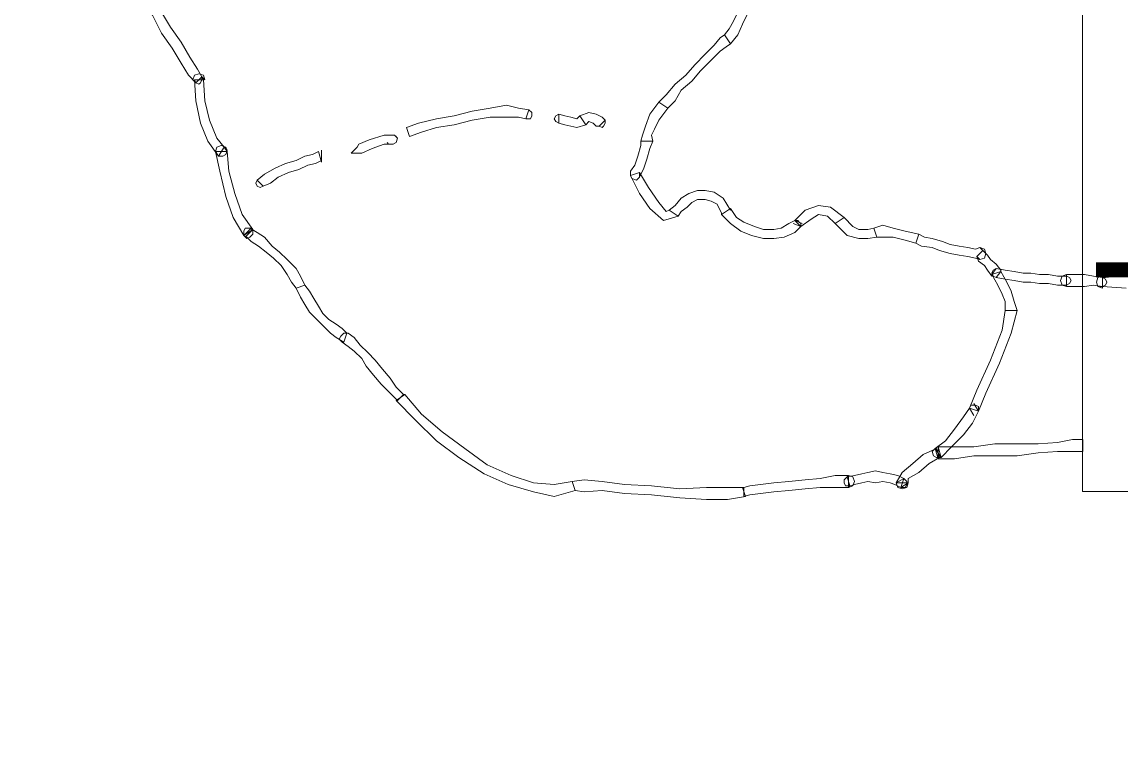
# Model space of a CAD drawing. Header units: millimetres. Extents: x -29311 to -3405, y 28913 to 42880.
# Drawn here: x -8597.88 to -8561.47, y 31471.26 to 31495.32 of the extents above; entities that cross this region are included whole.
import ezdxf

# ---------------------------------------------------------------- set-up
doc = ezdxf.new("R2010")
doc.units = ezdxf.units.MM
for name, color, linetype, lineweight in [('MIM_İnsan', 251, 'Continuous', 9), ('MIM_mobilya', 251, 'Continuous', 9), ('MIM_Selinoks', 251, 'Continuous', 9), ('tarama-betonarme', 252, 'Continuous', 13)]:
    doc.layers.add(name, color=color, linetype=linetype, lineweight=lineweight)

# ---------------------------------------------------------------- blocks, each defined once
blk = doc.blocks.new('160718_A$C2F7A1A77')
at = {"layer": 'MIM_mobilya'}
blk.add_lwpolyline([(0, 37), (0, 0), (53, 0), (53, 37)], close=True, dxfattribs=at)
blk = doc.blocks.new('160718_InsanKadın')
at = {"layer": 'MIM_İnsan', "flags": 128}
for points in [[(44.806, 52.519), (44.756, 52.47), (45.202, 52.47), (45.697, 52.569), (46.191, 52.619), (46.736, 52.668), (47.23, 52.718), (47.675, 52.768), (48.022, 52.817), (48.22, 52.867), (48.22, 53.165), (48.022, 53.115), (47.675, 53.066), (47.23, 53.016), (46.736, 52.966), (46.191, 52.917), (45.697, 52.867), (45.202, 52.867), (44.756, 52.867), (44.707, 52.817), (44.756, 52.867), (44.608, 52.817), (44.558, 52.668), (44.608, 52.519), (44.756, 52.47), (44.806, 52.519)], [(48.171, 53.165), (48.22, 53.165), (48.022, 53.115), (47.675, 53.066), (47.23, 53.016), (46.736, 52.966), (46.191, 52.917), (45.697, 52.867), (45.202, 52.867), (44.756, 52.867), (44.756, 52.47), (45.202, 52.47), (45.697, 52.569), (46.191, 52.619), (46.736, 52.668), (47.23, 52.718), (47.675, 52.768), (48.022, 52.817), (48.22, 52.867), (48.269, 52.867), (48.171, 53.165)], [(48.22, 52.867), (48.269, 52.867), (48.764, 52.867), (49.457, 52.867), (50.347, 52.917), (51.288, 52.817), (52.177, 52.768), (52.92, 52.668), (53.513, 52.619), (53.91, 52.668), (53.81, 52.966), (53.513, 53.016), (52.92, 52.966), (52.177, 53.066), (51.288, 53.115), (50.347, 53.215), (49.457, 53.264), (48.764, 53.264), (48.171, 53.165), (48.22, 53.165), (48.22, 52.867)], [(53.81, 52.966), (53.81, 52.966), (53.513, 53.016), (52.92, 52.966), (52.177, 53.066), (51.288, 53.115), (50.347, 53.215), (49.457, 53.264), (48.764, 53.264), (48.171, 53.165), (48.269, 52.867), (48.764, 52.867), (49.457, 52.867), (50.347, 52.917), (51.288, 52.817), (52.177, 52.768), (52.92, 52.668), (53.513, 52.619), (53.91, 52.668), (53.91, 52.668), (53.81, 52.966)], [(59.698, 49.986), (59.748, 49.986), (59.104, 50.632), (58.412, 51.327), (57.67, 51.873), (56.829, 52.42), (56.037, 52.768), (55.196, 53.016), (54.504, 53.165), (53.81, 52.966), (53.91, 52.668), (54.504, 52.768), (55.196, 52.718), (55.938, 52.47), (56.73, 52.122), (57.471, 51.575), (58.214, 51.029), (58.907, 50.433), (59.451, 49.787), (59.501, 49.787), (59.698, 49.986)], [(53.91, 52.668), (53.91, 52.668), (54.504, 52.768), (55.196, 52.718), (55.938, 52.47), (56.73, 52.122), (57.471, 51.575), (58.214, 51.029), (58.907, 50.433), (59.451, 49.787), (59.748, 49.986), (59.104, 50.632), (58.412, 51.327), (57.67, 51.873), (56.829, 52.42), (56.037, 52.768), (55.196, 53.016), (54.504, 53.165), (53.81, 52.966), (53.81, 52.966), (53.91, 52.668)], [(43.025, 52.867), (42.778, 52.718), (42.778, 52.569), (42.431, 52.37), (42.085, 52.072), (41.739, 51.873), (41.838, 51.575), (42.283, 51.774), (42.63, 52.072), (42.975, 52.37), (43.173, 52.718), (42.926, 52.569), (43.173, 52.718), (43.124, 52.867), (42.975, 52.917), (42.827, 52.867), (42.778, 52.718), (43.025, 52.867)], [(43.173, 52.718), (42.926, 52.569), (43.124, 52.47), (43.372, 52.42), (43.619, 52.37), (43.866, 52.321), (44.114, 52.37), (44.311, 52.42), (44.558, 52.47), (44.806, 52.519), (44.707, 52.817), (44.558, 52.768), (44.311, 52.718), (44.114, 52.668), (43.866, 52.718), (43.619, 52.668), (43.372, 52.718), (43.223, 52.768), (43.025, 52.867), (42.778, 52.718), (43.025, 52.867), (42.877, 52.867), (42.827, 52.768), (42.827, 52.668), (42.926, 52.569), (43.173, 52.718)], [(44.756, 52.867), (44.707, 52.817), (44.558, 52.768), (44.311, 52.718), (44.114, 52.668), (43.866, 52.718), (43.619, 52.668), (43.372, 52.718), (43.223, 52.768), (43.025, 52.867), (42.926, 52.569), (43.124, 52.47), (43.372, 52.42), (43.619, 52.37), (43.866, 52.321), (44.114, 52.37), (44.311, 52.42), (44.558, 52.47), (44.806, 52.519), (44.756, 52.47), (44.806, 52.519), (44.905, 52.619), (44.905, 52.718), (44.855, 52.817), (44.707, 52.817), (44.756, 52.867)], [(41.887, 51.575), (41.838, 51.575), (42.283, 51.774), (42.63, 52.072), (42.975, 52.37), (43.173, 52.718), (42.778, 52.718), (42.778, 52.569), (42.431, 52.37), (42.085, 52.072), (41.739, 51.873), (41.689, 51.873), (41.887, 51.575)], [(36.989, 51.277), (36.989, 51.277), (37.336, 51.277), (37.83, 51.377), (38.473, 51.426), (39.166, 51.426), (39.908, 51.426), (40.6, 51.526), (41.244, 51.526), (41.788, 51.526), (41.788, 51.923), (41.244, 51.923), (40.6, 51.824), (39.908, 51.824), (39.166, 51.824), (38.473, 51.724), (37.83, 51.675), (37.336, 51.675), (36.989, 51.675), (36.989, 51.675), (36.989, 51.277)], [(41.788, 51.526), (41.689, 51.873), (41.342, 51.526), (40.947, 51.128), (40.65, 50.731), (40.452, 50.334), (40.75, 50.234), (40.947, 50.532), (41.244, 50.93), (41.541, 51.327), (41.887, 51.575), (41.788, 51.923), (41.887, 51.575), (41.986, 51.675), (41.936, 51.824), (41.838, 51.873), (41.689, 51.873), (41.788, 51.526)], [(41.739, 51.873), (41.689, 51.873), (41.342, 51.526), (40.947, 51.128), (40.65, 50.731), (40.452, 50.334), (40.75, 50.234), (40.947, 50.532), (41.244, 50.93), (41.541, 51.327), (41.887, 51.575), (41.838, 51.575), (41.739, 51.873)], [(40.6, 50.483), (40.75, 50.234), (40.947, 50.532), (41.244, 50.93), (41.541, 51.327), (41.887, 51.575), (41.689, 51.873), (41.342, 51.526), (40.947, 51.128), (40.65, 50.731), (40.452, 50.334), (40.6, 50.085), (40.452, 50.334), (40.452, 50.185), (40.551, 50.135), (40.7, 50.135), (40.75, 50.234), (40.6, 50.483)], [(40.452, 50.334), (40.452, 50.334), (40.205, 49.737), (39.759, 48.744), (39.364, 47.75), (39.166, 47.005), (39.562, 47.005), (39.661, 47.651), (40.056, 48.645), (40.502, 49.638), (40.75, 50.234), (40.75, 50.234), (40.452, 50.334)], [(40.452, 50.334), (40.452, 50.334), (40.205, 49.737), (39.759, 48.744), (39.364, 47.75), (39.166, 47.005), (39.562, 47.005), (39.661, 47.651), (40.056, 48.645), (40.502, 49.638), (40.75, 50.234), (40.75, 50.234), (40.452, 50.334)], [(61.479, 48.049), (61.529, 48.049), (61.331, 48.198), (61.132, 48.347), (60.885, 48.595), (60.737, 48.843), (60.49, 49.141), (60.243, 49.439), (59.946, 49.737), (59.698, 49.986), (59.501, 49.787), (59.748, 49.539), (59.946, 49.241), (60.193, 48.943), (60.44, 48.645), (60.687, 48.396), (60.935, 48.148), (61.132, 47.9), (61.331, 47.75), (61.381, 47.75), (61.479, 48.049)], [(61.479, 48.049), (61.529, 48.049), (61.331, 48.198), (61.132, 48.347), (60.885, 48.595), (60.737, 48.843), (60.49, 49.141), (60.243, 49.439), (59.946, 49.737), (59.698, 49.986), (59.501, 49.787), (59.748, 49.539), (59.946, 49.241), (60.193, 48.943), (60.44, 48.645), (60.687, 48.396), (60.935, 48.148), (61.132, 47.9), (61.331, 47.75), (61.381, 47.75), (61.331, 47.75), (61.479, 47.75), (61.578, 47.85), (61.628, 47.949), (61.529, 48.049), (61.479, 48.049)], [(63.062, 46.26), (63.062, 46.26), (62.914, 46.558), (62.765, 46.807), (62.617, 47.055), (62.37, 47.303), (62.172, 47.502), (61.924, 47.75), (61.726, 47.9), (61.479, 48.049), (61.381, 47.75), (61.529, 47.602), (61.726, 47.452), (61.974, 47.303), (62.172, 47.105), (62.32, 46.856), (62.468, 46.608), (62.617, 46.36), (62.765, 46.161), (62.765, 46.161), (63.062, 46.26)], [(63.062, 46.26), (63.062, 46.26), (62.914, 46.558), (62.765, 46.807), (62.617, 47.055), (62.37, 47.303), (62.172, 47.502), (61.924, 47.75), (61.726, 47.9), (61.479, 48.049), (61.381, 47.75), (61.529, 47.602), (61.726, 47.452), (61.974, 47.303), (62.172, 47.105), (62.32, 46.856), (62.468, 46.608), (62.617, 46.36), (62.765, 46.161), (62.765, 46.161), (63.062, 46.26)], [(39.166, 47.005), (39.166, 47.005), (39.265, 46.707), (39.364, 46.36), (39.512, 46.062), (39.711, 45.714), (40.007, 45.813), (39.809, 46.161), (39.661, 46.459), (39.562, 46.707), (39.562, 47.005), (39.562, 47.005), (39.166, 47.005)], [(39.166, 47.005), (39.166, 47.005), (39.265, 46.707), (39.364, 46.36), (39.512, 46.062), (39.711, 45.714), (40.007, 45.813), (39.809, 46.161), (39.661, 46.459), (39.562, 46.707), (39.562, 47.005), (39.562, 47.005), (39.166, 47.005)], [(39.166, 47.005), (39.265, 46.707), (39.364, 46.36), (39.512, 46.062), (39.711, 45.714), (40.007, 45.813), (39.809, 46.161), (39.661, 46.459), (39.562, 46.707), (39.562, 47.005), (39.166, 47.005)], [(64.745, 44.571), (64.695, 44.571), (64.547, 44.72), (64.299, 44.869), (64.052, 45.068), (63.804, 45.267), (63.557, 45.515), (63.359, 45.813), (63.211, 46.062), (63.062, 46.26), (62.765, 46.161), (62.914, 45.863), (63.062, 45.615), (63.359, 45.316), (63.607, 45.068), (63.854, 44.869), (64.101, 44.571), (64.348, 44.422), (64.596, 44.273), (64.547, 44.273), (64.596, 44.273), (64.745, 44.273), (64.795, 44.373), (64.795, 44.522), (64.695, 44.571), (64.745, 44.571)], [(64.795, 44.522), (64.695, 44.571), (64.547, 44.72), (64.299, 44.869), (64.052, 45.068), (63.804, 45.267), (63.557, 45.515), (63.359, 45.813), (63.211, 46.062), (63.062, 46.26), (62.765, 46.161), (62.914, 45.863), (63.062, 45.615), (63.359, 45.316), (63.607, 45.068), (63.854, 44.869), (64.101, 44.571), (64.348, 44.422), (64.596, 44.273), (64.497, 44.323), (64.596, 44.273), (64.745, 44.273), (64.795, 44.373), (64.795, 44.522), (64.695, 44.571), (64.795, 44.522)], [(36.247, 45.913), (36.345, 45.913), (36.643, 45.863), (36.939, 45.813), (37.236, 45.813), (37.533, 45.813), (37.533, 46.211), (37.236, 46.211), (36.939, 46.211), (36.643, 46.161), (36.345, 46.211), (36.445, 46.211), (36.345, 46.211), (36.247, 46.161), (36.198, 46.062), (36.247, 45.962), (36.345, 45.913), (36.247, 45.913)], [(37.533, 46.161), (37.533, 46.211), (37.236, 46.211), (36.939, 46.211), (36.643, 46.161), (36.345, 46.211), (36.345, 45.913), (36.643, 45.863), (36.939, 45.813), (37.236, 45.813), (37.533, 45.813), (37.533, 45.863), (37.533, 45.813), (37.681, 45.863), (37.731, 46.012), (37.681, 46.161), (37.533, 46.211), (37.533, 46.161)], [(37.533, 46.161), (37.434, 46.111), (37.384, 46.012), (37.434, 45.913), (37.533, 45.863), (37.533, 46.161)], [(39.711, 45.714), (39.859, 45.913), (39.562, 45.962), (39.265, 46.012), (38.968, 46.062), (38.72, 46.062), (38.423, 46.111), (38.127, 46.111), (37.83, 46.161), (37.533, 46.161), (37.533, 45.863), (37.83, 45.863), (38.127, 45.813), (38.423, 45.813), (38.72, 45.764), (38.968, 45.764), (39.265, 45.714), (39.562, 45.664), (39.859, 45.615), (40.007, 45.813), (39.859, 45.615), (39.958, 45.664), (40.007, 45.764), (39.958, 45.863), (39.859, 45.913), (39.711, 45.714)], [(39.711, 45.714), (39.859, 45.913), (39.562, 45.962), (39.265, 46.012), (38.968, 46.062), (38.72, 46.062), (38.423, 46.111), (38.127, 46.111), (37.83, 46.161), (37.533, 46.161), (37.533, 45.863), (37.83, 45.863), (38.127, 45.813), (38.423, 45.813), (38.72, 45.764), (38.968, 45.764), (39.265, 45.714), (39.562, 45.664), (39.859, 45.615), (40.007, 45.813), (39.859, 45.615), (39.958, 45.664), (40.007, 45.764), (39.958, 45.863), (39.859, 45.913), (39.711, 45.714)], [(39.711, 45.714), (39.711, 45.664), (39.859, 45.465), (40.056, 45.316), (40.156, 45.167), (40.303, 45.018), (40.502, 45.217), (40.452, 45.366), (40.255, 45.515), (40.156, 45.664), (40.007, 45.863), (40.007, 45.813), (39.711, 45.714)], [(40.303, 45.018), (40.403, 44.919), (40.551, 44.969), (40.798, 44.919), (41.095, 44.869), (41.392, 44.82), (41.639, 44.72), (41.986, 44.621), (42.233, 44.571), (42.431, 44.472), (42.53, 44.77), (42.333, 44.869), (41.986, 44.919), (41.739, 45.018), (41.392, 45.118), (41.095, 45.167), (40.798, 45.217), (40.551, 45.267), (40.403, 45.316), (40.502, 45.217), (40.403, 45.316), (40.255, 45.267), (40.205, 45.118), (40.255, 44.969), (40.403, 44.919), (40.303, 45.018)], [(42.431, 44.472), (42.431, 44.472), (42.877, 44.373), (43.272, 44.273), (43.619, 44.174), (43.916, 44.273), (43.817, 44.571), (43.619, 44.571), (43.272, 44.571), (42.877, 44.671), (42.53, 44.77), (42.53, 44.77), (42.431, 44.472)], [(43.916, 44.273), (43.916, 44.273), (44.114, 44.323), (44.41, 44.323), (44.608, 44.224), (44.905, 43.926), (45.202, 44.124), (44.806, 44.522), (44.41, 44.621), (44.114, 44.621), (43.817, 44.571), (43.817, 44.571), (43.916, 44.273)], [(46.291, 44.124), (46.538, 44.025), (46.736, 44.124), (46.983, 44.273), (47.23, 44.323), (47.577, 44.323), (47.874, 44.224), (48.22, 44.075), (48.467, 43.926), (48.666, 43.628), (48.962, 43.826), (48.666, 44.124), (48.319, 44.373), (47.972, 44.522), (47.577, 44.621), (47.23, 44.621), (46.884, 44.571), (46.538, 44.422), (46.339, 44.224), (46.588, 44.124), (46.339, 44.224), (46.339, 44.124), (46.389, 44.075), (46.439, 44.025), (46.538, 44.025), (46.291, 44.124)], [(46.538, 44.025), (46.538, 44.025), (46.736, 44.124), (46.983, 44.273), (47.23, 44.323), (47.577, 44.323), (47.874, 44.224), (48.22, 44.075), (48.467, 43.926), (48.666, 43.628), (48.962, 43.826), (48.666, 44.124), (48.319, 44.373), (47.972, 44.522), (47.577, 44.621), (47.23, 44.621), (46.884, 44.571), (46.538, 44.422), (46.339, 44.224), (46.339, 44.224), (46.538, 44.025)], [(64.745, 44.571), (64.497, 44.323), (64.843, 43.826), (65.09, 43.131), (65.289, 42.386), (65.339, 41.74), (65.734, 41.74), (65.586, 42.386), (65.387, 43.23), (65.14, 43.926), (64.795, 44.522), (64.547, 44.273), (64.795, 44.522), (64.695, 44.621), (64.596, 44.571), (64.497, 44.472), (64.497, 44.323), (64.745, 44.571)], [(65.635, 41.889), (65.734, 41.74), (65.586, 42.386), (65.387, 43.23), (65.14, 43.926), (64.795, 44.522), (64.497, 44.323), (64.843, 43.826), (65.09, 43.131), (65.289, 42.386), (65.339, 41.74), (65.437, 41.591), (65.339, 41.74), (65.387, 41.591), (65.537, 41.541), (65.684, 41.591), (65.734, 41.74), (65.635, 41.889)], [(44.905, 43.926), (44.905, 43.926), (45.35, 43.578), (45.746, 43.528), (46.191, 43.677), (46.538, 44.025), (46.339, 44.224), (45.994, 43.975), (45.746, 43.826), (45.449, 43.876), (45.202, 44.124), (45.202, 44.124), (44.905, 43.926)], [(48.666, 43.628), (48.666, 43.677), (48.913, 43.28), (49.21, 43.081), (49.506, 43.031), (49.754, 43.031), (50.05, 43.131), (50.298, 43.28), (50.496, 43.528), (50.694, 43.677), (50.397, 43.876), (50.298, 43.727), (50.1, 43.578), (49.952, 43.429), (49.754, 43.329), (49.506, 43.329), (49.308, 43.379), (49.11, 43.479), (48.962, 43.777), (48.962, 43.826), (48.666, 43.628)], [(48.666, 43.628), (48.666, 43.677), (48.913, 43.28), (49.21, 43.081), (49.506, 43.031), (49.754, 43.031), (50.05, 43.131), (50.298, 43.28), (50.496, 43.528), (50.694, 43.677), (50.397, 43.876), (50.298, 43.727), (50.1, 43.578), (49.952, 43.429), (49.754, 43.329), (49.506, 43.329), (49.308, 43.379), (49.11, 43.479), (48.962, 43.777), (48.962, 43.826), (48.666, 43.628)], [(50.694, 43.677), (50.694, 43.677), (50.793, 43.727), (51.04, 43.429), (51.386, 42.932), (51.683, 42.435), (51.98, 42.535), (51.683, 43.131), (51.337, 43.628), (50.891, 44.025), (50.397, 43.876), (50.397, 43.876), (50.694, 43.677)], [(50.694, 43.677), (50.694, 43.677), (50.793, 43.727), (51.04, 43.429), (51.386, 42.932), (51.683, 42.435), (51.98, 42.535), (51.683, 43.131), (51.337, 43.628), (50.891, 44.025), (50.397, 43.876), (50.397, 43.876), (50.694, 43.677)], [(51.683, 42.435), (51.683, 42.584), (51.535, 42.286), (51.436, 41.988), (51.337, 41.641), (51.238, 41.392), (51.633, 41.392), (51.633, 41.541), (51.733, 41.889), (51.832, 42.187), (51.98, 42.386), (51.98, 42.535), (51.98, 42.386), (51.98, 42.535), (51.93, 42.634), (51.782, 42.684), (51.683, 42.584), (51.683, 42.435)], [(51.683, 42.435), (51.683, 42.584), (51.535, 42.286), (51.436, 41.988), (51.337, 41.641), (51.238, 41.392), (51.633, 41.392), (51.633, 41.541), (51.733, 41.889), (51.832, 42.187), (51.98, 42.386), (51.98, 42.535), (51.98, 42.386), (51.98, 42.535), (51.93, 42.634), (51.782, 42.684), (51.683, 42.584), (51.683, 42.435)], [(62.221, 42.088), (62.32, 41.74), (62.518, 41.839), (62.765, 41.889), (63.062, 42.038), (63.409, 42.137), (63.756, 42.286), (64.101, 42.485), (64.348, 42.684), (64.151, 42.882), (63.904, 42.783), (63.656, 42.584), (63.31, 42.435), (62.964, 42.336), (62.667, 42.187), (62.42, 42.137), (62.221, 42.038), (62.221, 41.69), (62.221, 42.088)], [(64.348, 42.684), (64.398, 42.783), (64.348, 42.882), (64.25, 42.932), (64.151, 42.882), (64.348, 42.684)], [(65.339, 41.74), (65.437, 41.591), (65.684, 41.293), (65.932, 40.697), (66.081, 40.051), (66.13, 39.356), (66.426, 39.356), (66.378, 40.051), (66.229, 40.796), (65.981, 41.392), (65.635, 41.889), (65.734, 41.74), (65.635, 41.889), (65.487, 41.889), (65.387, 41.839), (65.339, 41.69), (65.437, 41.591), (65.339, 41.74)], [(66.378, 39.455), (66.426, 39.356), (66.378, 40.051), (66.229, 40.796), (65.981, 41.392), (65.635, 41.889), (65.437, 41.591), (65.684, 41.293), (65.932, 40.697), (66.081, 40.051), (66.13, 39.356), (66.179, 39.256), (66.081, 39.356), (66.13, 39.207), (66.278, 39.157), (66.426, 39.207), (66.476, 39.356), (66.378, 39.455)], [(59.748, 41.243), (59.798, 41.193), (60.143, 41.193), (60.638, 41.343), (60.984, 41.492), (61.034, 41.591), (61.232, 41.79), (60.885, 41.79), (60.54, 41.641), (60.143, 41.492), (59.995, 41.492), (60.045, 41.442), (59.995, 41.492), (59.846, 41.492), (59.748, 41.442), (59.698, 41.293), (59.798, 41.193), (59.748, 41.243)], [(51.238, 41.392), (51.238, 41.392), (51.288, 41.193), (51.188, 40.995), (51.04, 40.697), (50.743, 40.299), (51.04, 40.101), (51.337, 40.498), (51.485, 40.895), (51.585, 41.193), (51.633, 41.392), (51.633, 41.392), (51.238, 41.392)], [(55.344, 40.349), (55.691, 40.299), (56.087, 40.2), (56.631, 40.299), (57.224, 40.399), (57.818, 40.548), (58.412, 40.647), (59.006, 40.796), (59.401, 40.945), (59.302, 41.243), (58.907, 41.094), (58.412, 40.945), (57.818, 40.846), (57.224, 40.697), (56.631, 40.597), (56.087, 40.597), (55.691, 40.597), (55.443, 40.647), (55.344, 40.349)], [(53.019, 40.895), (52.92, 40.945), (52.871, 40.895), (52.821, 40.796), (52.821, 40.697), (53.019, 40.895)], [(52.821, 40.697), (52.92, 40.597), (53.118, 40.498), (53.365, 40.448), (53.662, 40.548), (53.464, 40.846), (53.365, 40.746), (53.216, 40.796), (53.118, 40.895), (53.019, 40.895), (52.821, 40.697)], [(53.662, 40.548), (53.662, 40.548), (53.761, 40.647), (53.959, 40.597), (54.157, 40.548), (54.355, 40.498), (54.355, 40.796), (54.157, 40.846), (53.959, 40.895), (53.761, 40.945), (53.464, 40.846), (53.464, 40.846), (53.662, 40.548)], [(54.355, 40.498), (54.454, 40.548), (54.504, 40.647), (54.454, 40.746), (54.355, 40.796), (54.355, 40.498)], [(55.443, 40.647), (55.295, 40.647), (55.246, 40.548), (55.246, 40.448), (55.344, 40.349), (55.443, 40.647)], [(50.743, 40.299), (50.743, 40.299), (50.496, 40.051), (50.298, 39.703), (49.952, 39.405), (49.655, 39.058), (49.308, 38.71), (49.011, 38.412), (48.813, 38.263), (48.666, 38.163), (48.863, 37.865), (49.011, 37.965), (49.21, 38.213), (49.506, 38.511), (49.852, 38.859), (50.149, 39.207), (50.496, 39.505), (50.793, 39.852), (51.04, 40.101), (51.04, 40.101), (50.743, 40.299)], [(68.456, 36.176), (68.456, 36.176), (68.307, 36.425), (68.059, 36.822), (67.812, 37.22), (67.515, 37.816), (67.169, 38.312), (66.872, 38.809), (66.625, 39.207), (66.378, 39.455), (66.179, 39.256), (66.328, 39.008), (66.575, 38.61), (66.872, 38.114), (67.218, 37.617), (67.515, 37.12), (67.762, 36.623), (68.01, 36.226), (68.158, 35.978), (68.158, 35.978), (68.456, 36.176)], [(48.666, 38.163), (48.666, 38.163), (48.418, 37.865), (48.269, 37.518), (48.121, 37.22), (48.022, 36.971), (48.418, 36.971), (48.418, 37.12), (48.566, 37.418), (48.714, 37.667), (48.863, 37.865), (48.863, 37.865), (48.666, 38.163)]]:
    blk.add_lwpolyline(points, close=True, dxfattribs=at)
for points in [[(35.554, 45.863), (36.345, 45.913), (36.345, 45.913), (36.345, 45.863), (36.495, 45.913), (36.544, 46.062), (36.495, 46.211), (36.345, 46.26), (36.345, 46.211), (36.345, 46.211), (36.345, 46.211), (35.554, 46.26)], [(67.812, 37.22), (67.515, 37.816), (67.169, 38.312), (66.872, 38.809), (66.625, 39.207), (66.378, 39.455), (66.426, 39.356), (66.378, 39.455), (66.278, 39.505), (66.229, 39.455), (66.179, 39.356), (66.179, 39.256), (66.13, 39.356), (66.13, 39.356), (66.179, 39.256), (66.328, 39.008), (66.575, 38.61), (66.872, 38.114), (67.218, 37.617), (67.515, 37.12)]]:
    blk.add_lwpolyline(points, dxfattribs=at)
at = {"layer": 'MIM_İnsan', "const_width": 0.5}
blk.add_lwpolyline([(29.716, 45.659), (36.56, 45.659)], dxfattribs=at)
at = {"layer": 'MIM_İnsan', "rotation": 270}
blk.add_blockref('160718_A$C2F7A1A77', (0, 53), dxfattribs=at)

msp = doc.modelspace()

# ---------------------------------------------------------------- hatches: boundary and pattern name
at = {"layer": 'tarama-betonarme'}
h = msp.add_hatch(dxfattribs=at)
h.set_pattern_fill('ANSI35', color=256, scale=25, style=0)
h.set_pattern_definition([(45, (-57572.966, 45834.01), (-4.4194174, 4.4194174), []), (45, (-57568.547, 45834.01), (-4.4194174, 4.4194174), [7.8125, -1.5625, 0, -1.5625])])
edge = h.paths.add_edge_path()
edge.add_line((-9087.641, 31539.762), (-9087.641, 31459.762))
edge.add_line((-9087.641, 31459.762), (-9167.641, 31459.762))
edge.add_line((-9167.641, 31459.762), (-9167.641, 31539.762))
h.paths.add_polyline_path([(-8337.641, 31539.762), (-8257.641, 31539.762), (-8257.641, 31459.762), (-8337.641, 31459.762)])

# ---------------------------------------------------------------- block references
at = {"layer": 'MIM_Selinoks', "rotation": 179.9999999999886}
msp.add_blockref('160718_InsanKadın', (-8525.739, 31532.762), dxfattribs=at)

doc.saveas('drawing.dxf')
